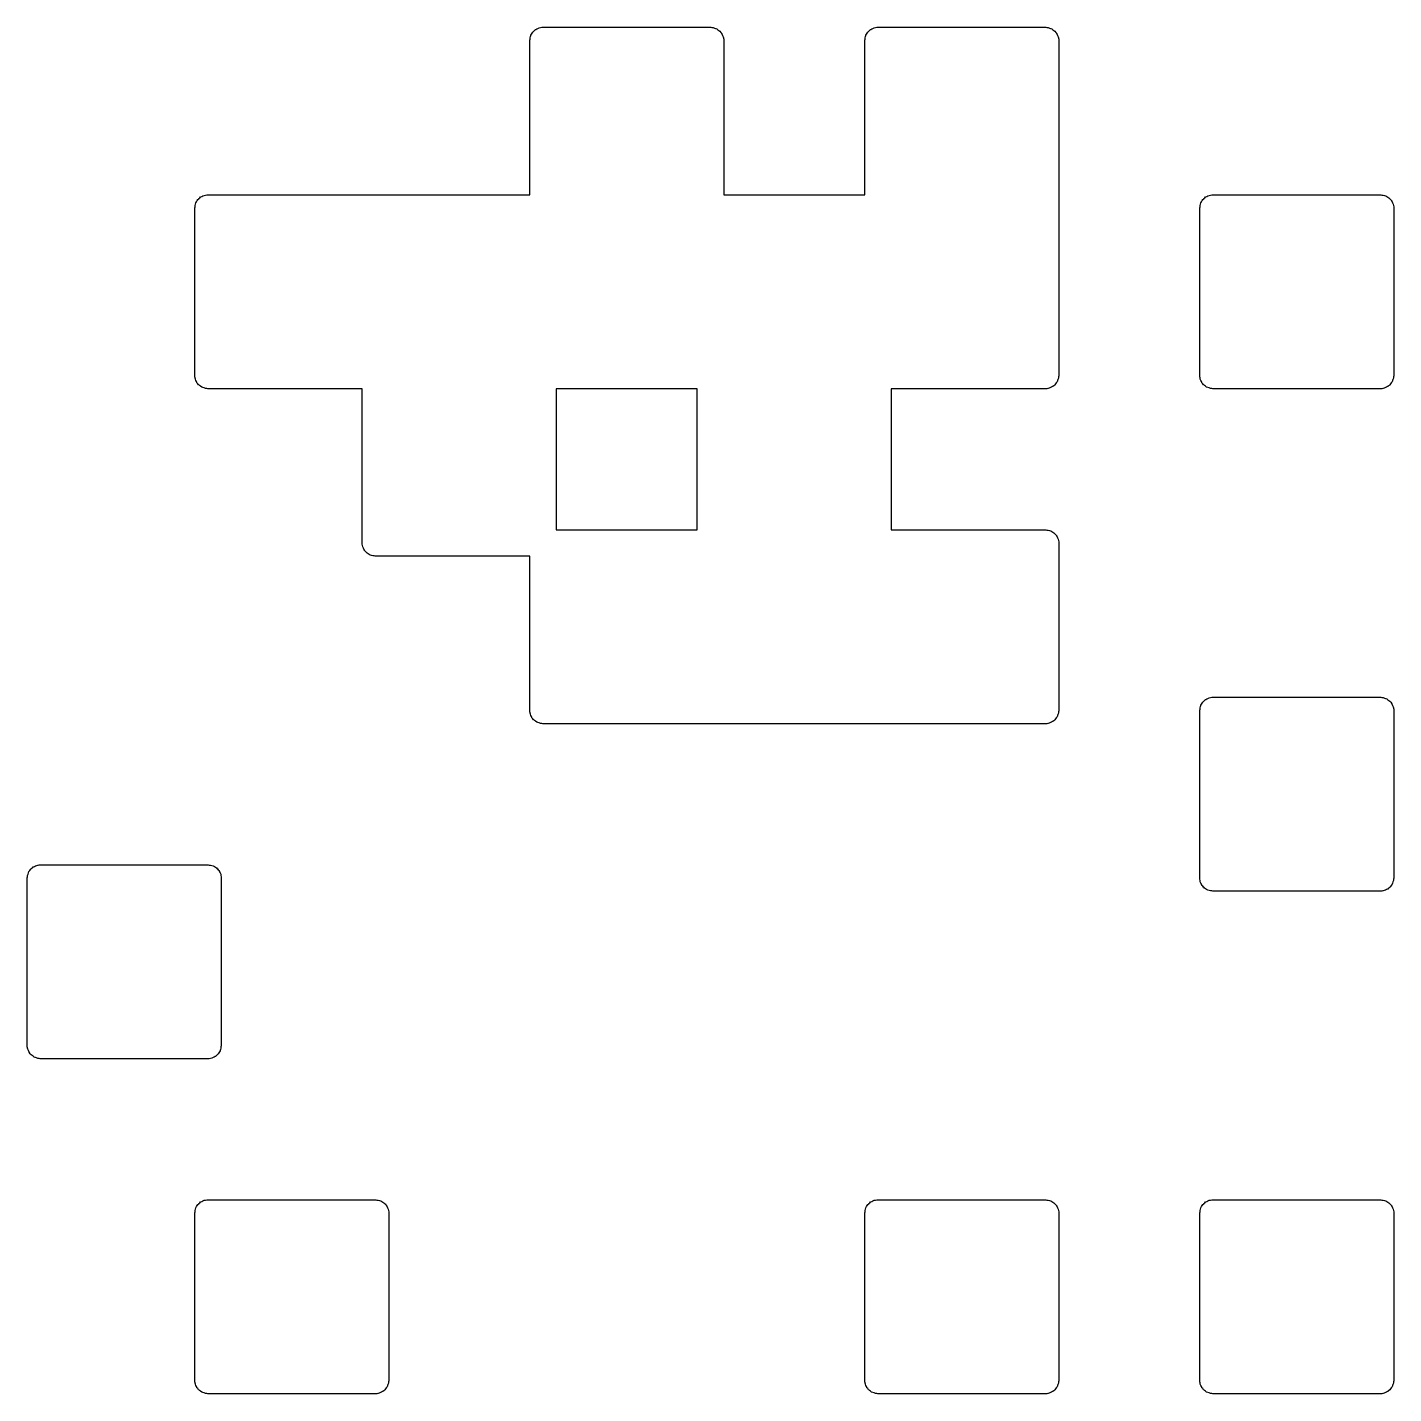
# Model space of a CAD drawing. Extents: x 94.9 to 145.1, y -143.2 to -115.2.
# Drawn here: x 100.03 to 105.21, y -134.54 to -129.36 of the extents above; entities that cross this region are included whole.
import ezdxf

# ---------------------------------------------------------------- set-up
doc = ezdxf.new("R2010")
doc.units = 0
doc.layers.add('BLACK', color=7, linetype='CONTINUOUS')

msp = doc.modelspace()

# ---------------------------------------------------------------- linework, layer by layer
at = {"layer": 'BLACK', "linetype": 'CONTINUOUS'}
for p, q in [((101.934, -129.398), (101.935, -129.394)), ((101.935, -129.393), (101.937, -129.389)), ((101.935, -129.394), (101.935, -129.393)), ((101.935, -129.393), (101.935, -129.393)), ((101.937, -129.389), (101.94, -129.385)), ((101.94, -129.385), (101.943, -129.381)), ((101.94, -129.385), (101.94, -129.385)), ((101.94, -129.385), (101.94, -129.385)), ((101.943, -129.381), (101.946, -129.378)), ((101.946, -129.377), (101.95, -129.374)), ((101.946, -129.378), (101.946, -129.377)), ((101.946, -129.377), (101.946, -129.377)), ((101.95, -129.374), (101.953, -129.371)), ((101.953, -129.371), (101.953, -129.371)), ((101.953, -129.371), (101.954, -129.371)), ((101.954, -129.371), (101.958, -129.369)), ((101.958, -129.369), (101.962, -129.367)), ((101.962, -129.367), (101.967, -129.365)), ((101.962, -129.367), (101.962, -129.367)), ((101.962, -129.367), (101.962, -129.367)), ((101.967, -129.365), (101.971, -129.364)), ((101.971, -129.364), (101.971, -129.364)), ((101.971, -129.364), (101.972, -129.364)), ((101.972, -129.364), (101.976, -129.363)), ((101.976, -129.363), (101.981, -129.363)), ((101.981, -129.363), (102.616, -129.363)), ((102.616, -129.363), (102.616, -129.363)), ((102.616, -129.363), (102.616, -129.363)), ((102.616, -129.363), (102.616, -129.363)), ((102.616, -129.363), (102.617, -129.363)), ((102.617, -129.363), (102.621, -129.364)), ((102.621, -129.364), (102.626, -129.364)), ((102.626, -129.364), (102.626, -129.364)), ((102.626, -129.364), (102.626, -129.364)), ((102.626, -129.364), (102.631, -129.366)), ((102.631, -129.366), (102.635, -129.367)), ((102.635, -129.367), (102.636, -129.367)), ((102.636, -129.367), (102.636, -129.367)), ((102.636, -129.367), (102.64, -129.369)), ((102.64, -129.369), (102.644, -129.372)), ((102.644, -129.372), (102.644, -129.372)), ((102.644, -129.372), (102.644, -129.372)), ((102.644, -129.372), (102.648, -129.375)), ((102.648, -129.375), (102.651, -129.378)), ((102.651, -129.378), (102.652, -129.378)), ((102.652, -129.378), (102.652, -129.378)), ((102.652, -129.378), (102.655, -129.382)), ((102.655, -129.382), (102.658, -129.385)), ((102.658, -129.385), (102.658, -129.385)), ((102.658, -129.385), (102.658, -129.386)), ((102.658, -129.386), (102.66, -129.39)), ((102.66, -129.39), (102.662, -129.394)), ((102.662, -129.394), (102.662, -129.394)), ((102.662, -129.394), (102.662, -129.394)), ((102.662, -129.394), (102.664, -129.399)), ((103.204, -129.398), (103.205, -129.394)), ((103.205, -129.393), (103.207, -129.389)), ((103.205, -129.394), (103.205, -129.393)), ((103.205, -129.393), (103.205, -129.393)), ((103.207, -129.389), (103.21, -129.385)), ((103.21, -129.385), (103.213, -129.381)), ((103.21, -129.385), (103.21, -129.385)), ((103.21, -129.385), (103.21, -129.385)), ((103.213, -129.381), (103.216, -129.378)), ((103.216, -129.377), (103.22, -129.374)), ((103.216, -129.378), (103.216, -129.377)), ((103.216, -129.377), (103.216, -129.377)), ((103.22, -129.374), (103.223, -129.371)), ((103.223, -129.371), (103.223, -129.371)), ((103.223, -129.371), (103.224, -129.371)), ((103.224, -129.371), (103.228, -129.369)), ((103.228, -129.369), (103.232, -129.367)), ((103.232, -129.367), (103.237, -129.365)), ((103.232, -129.367), (103.232, -129.367)), ((103.232, -129.367), (103.232, -129.367)), ((103.237, -129.365), (103.241, -129.364)), ((103.241, -129.364), (103.241, -129.364)), ((103.241, -129.364), (103.242, -129.364)), ((103.242, -129.364), (103.246, -129.363)), ((103.246, -129.363), (103.251, -129.363)), ((103.251, -129.363), (103.886, -129.363)), ((103.886, -129.363), (103.886, -129.363)), ((103.886, -129.363), (103.886, -129.363)), ((103.886, -129.363), (103.886, -129.363)), ((103.886, -129.363), (103.887, -129.363)), ((103.887, -129.363), (103.891, -129.364)), ((103.891, -129.364), (103.896, -129.364)), ((103.896, -129.364), (103.896, -129.364)), ((103.896, -129.364), (103.896, -129.364)), ((103.896, -129.364), (103.901, -129.366)), ((103.901, -129.366), (103.905, -129.367)), ((103.905, -129.367), (103.906, -129.367)), ((103.906, -129.367), (103.906, -129.367)), ((103.906, -129.367), (103.91, -129.369)), ((103.91, -129.369), (103.914, -129.372)), ((103.914, -129.372), (103.914, -129.372)), ((103.914, -129.372), (103.914, -129.372)), ((103.914, -129.372), (103.918, -129.375)), ((103.918, -129.375), (103.921, -129.378)), ((103.921, -129.378), (103.922, -129.378)), ((103.922, -129.378), (103.922, -129.378)), ((103.922, -129.378), (103.925, -129.382)), ((103.925, -129.382), (103.928, -129.385)), ((103.928, -129.385), (103.928, -129.385)), ((103.928, -129.385), (103.928, -129.386)), ((103.928, -129.386), (103.93, -129.39)), ((103.93, -129.39), (103.932, -129.394)), ((103.932, -129.394), (103.932, -129.394)), ((103.932, -129.394), (103.932, -129.394)), ((103.932, -129.394), (103.934, -129.399)), ((101.931, -129.412), (101.932, -129.408)), ((101.931, -129.413), (101.931, -129.412)), ((101.931, -129.998), (101.931, -129.413)), ((101.931, -129.413), (101.931, -129.413)), ((101.931, -129.413), (101.931, -129.413)), ((101.931, -129.413), (101.931, -129.413)), ((101.932, -129.403), (101.934, -129.398)), ((101.932, -129.408), (101.932, -129.403)), ((101.932, -129.403), (101.932, -129.403)), ((101.932, -129.403), (101.932, -129.403)), ((102.664, -129.399), (102.665, -129.403)), ((102.665, -129.403), (102.665, -129.403)), ((102.665, -129.403), (102.665, -129.404)), ((102.665, -129.404), (102.666, -129.408)), ((102.666, -129.408), (102.666, -129.413)), ((102.666, -129.413), (102.666, -129.998)), ((103.201, -129.412), (103.202, -129.408)), ((103.201, -129.413), (103.201, -129.412)), ((103.201, -129.998), (103.201, -129.413)), ((103.201, -129.413), (103.201, -129.413)), ((103.201, -129.413), (103.201, -129.413)), ((103.201, -129.413), (103.201, -129.413)), ((103.202, -129.403), (103.204, -129.398)), ((103.202, -129.408), (103.202, -129.403)), ((103.202, -129.403), (103.202, -129.403)), ((103.202, -129.403), (103.202, -129.403)), ((103.934, -129.399), (103.935, -129.403)), ((103.935, -129.403), (103.935, -129.403)), ((103.935, -129.403), (103.935, -129.404)), ((103.935, -129.404), (103.936, -129.408)), ((103.936, -129.408), (103.936, -129.413)), ((103.936, -129.413), (103.936, -130.683)), ((100.67, -130.02), (100.673, -130.016)), ((100.673, -130.016), (100.676, -130.013)), ((100.676, -130.012), (100.68, -130.009)), ((100.676, -130.013), (100.676, -130.012)), ((100.676, -130.012), (100.676, -130.012)), ((100.68, -130.009), (100.683, -130.006)), ((100.683, -130.006), (100.683, -130.006)), ((100.683, -130.006), (100.684, -130.006)), ((100.684, -130.006), (100.688, -130.004)), ((100.688, -130.004), (100.692, -130.002)), ((100.692, -130.002), (100.697, -130)), ((100.692, -130.002), (100.692, -130.002)), ((100.692, -130.002), (100.692, -130.002)), ((100.697, -130), (100.701, -129.999)), ((100.701, -129.999), (100.701, -129.999)), ((100.701, -129.999), (100.702, -129.999)), ((100.702, -129.999), (100.706, -129.998)), ((100.706, -129.998), (100.711, -129.998)), ((100.711, -129.998), (101.931, -129.998)), ((102.666, -129.998), (103.201, -129.998)), ((104.48, -130.02), (104.483, -130.016)), ((104.483, -130.016), (104.486, -130.013)), ((104.486, -130.012), (104.49, -130.009)), ((104.486, -130.013), (104.486, -130.012)), ((104.486, -130.012), (104.486, -130.012)), ((104.49, -130.009), (104.493, -130.006)), ((104.493, -130.006), (104.493, -130.006)), ((104.493, -130.006), (104.494, -130.006)), ((104.494, -130.006), (104.498, -130.004)), ((104.498, -130.004), (104.502, -130.002)), ((104.502, -130.002), (104.507, -130)), ((104.502, -130.002), (104.502, -130.002)), ((104.502, -130.002), (104.502, -130.002)), ((104.507, -130), (104.511, -129.999)), ((104.511, -129.999), (104.511, -129.999)), ((104.511, -129.999), (104.512, -129.999)), ((104.512, -129.999), (104.516, -129.998)), ((104.516, -129.998), (104.521, -129.998)), ((104.521, -129.998), (105.156, -129.998)), ((105.156, -129.998), (105.156, -129.998)), ((105.156, -129.998), (105.156, -129.998)), ((105.156, -129.998), (105.157, -129.998)), ((105.156, -129.998), (105.156, -129.998)), ((105.157, -129.998), (105.161, -129.999)), ((105.161, -129.999), (105.166, -129.999)), ((105.166, -129.999), (105.166, -129.999)), ((105.166, -129.999), (105.166, -129.999)), ((105.166, -129.999), (105.171, -130.001)), ((105.171, -130.001), (105.175, -130.002)), ((105.175, -130.002), (105.176, -130.002)), ((105.176, -130.002), (105.176, -130.002)), ((105.176, -130.002), (105.18, -130.004)), ((105.18, -130.004), (105.184, -130.007)), ((105.184, -130.007), (105.184, -130.007)), ((105.184, -130.007), (105.184, -130.007)), ((105.184, -130.007), (105.188, -130.01)), ((105.188, -130.01), (105.191, -130.013)), ((105.191, -130.013), (105.192, -130.013)), ((105.192, -130.013), (105.192, -130.013)), ((105.192, -130.013), (105.195, -130.017)), ((105.195, -130.017), (105.198, -130.02)), ((100.661, -130.047), (100.662, -130.043)), ((100.661, -130.048), (100.661, -130.047)), ((100.661, -130.683), (100.661, -130.048)), ((100.661, -130.048), (100.661, -130.048)), ((100.661, -130.048), (100.661, -130.048)), ((100.661, -130.048), (100.661, -130.048)), ((100.662, -130.038), (100.664, -130.033)), ((100.662, -130.043), (100.662, -130.038)), ((100.662, -130.038), (100.662, -130.038)), ((100.662, -130.038), (100.662, -130.038)), ((100.664, -130.033), (100.665, -130.029)), ((100.665, -130.028), (100.667, -130.024)), ((100.665, -130.029), (100.665, -130.028)), ((100.665, -130.028), (100.665, -130.028)), ((100.667, -130.024), (100.67, -130.02)), ((100.67, -130.02), (100.67, -130.02)), ((100.67, -130.02), (100.67, -130.02)), ((104.471, -130.047), (104.472, -130.043)), ((104.471, -130.048), (104.471, -130.047)), ((104.471, -130.683), (104.471, -130.048)), ((104.471, -130.048), (104.471, -130.048)), ((104.471, -130.048), (104.471, -130.048)), ((104.471, -130.048), (104.471, -130.048)), ((104.472, -130.038), (104.474, -130.033)), ((104.472, -130.043), (104.472, -130.038)), ((104.472, -130.038), (104.472, -130.038)), ((104.472, -130.038), (104.472, -130.038)), ((104.474, -130.033), (104.475, -130.029)), ((104.475, -130.028), (104.477, -130.024)), ((104.475, -130.029), (104.475, -130.028)), ((104.475, -130.028), (104.475, -130.028)), ((104.477, -130.024), (104.48, -130.02)), ((104.48, -130.02), (104.48, -130.02)), ((104.48, -130.02), (104.48, -130.02)), ((105.198, -130.02), (105.198, -130.02)), ((105.198, -130.02), (105.198, -130.021)), ((105.198, -130.021), (105.2, -130.025)), ((105.2, -130.025), (105.202, -130.029)), ((105.202, -130.029), (105.202, -130.029)), ((105.202, -130.029), (105.202, -130.029)), ((105.202, -130.029), (105.204, -130.034)), ((105.204, -130.034), (105.205, -130.038)), ((105.205, -130.038), (105.205, -130.038)), ((105.205, -130.038), (105.205, -130.039)), ((105.205, -130.039), (105.206, -130.043)), ((105.206, -130.043), (105.206, -130.048)), ((105.206, -130.048), (105.206, -130.683)), ((100.661, -130.688), (100.661, -130.683)), ((100.662, -130.692), (100.661, -130.688)), ((103.936, -130.684), (103.935, -130.688)), ((103.935, -130.688), (103.935, -130.693)), ((103.936, -130.683), (103.936, -130.683)), ((103.936, -130.683), (103.936, -130.683)), ((103.936, -130.683), (103.936, -130.684)), ((103.936, -130.683), (103.936, -130.683)), ((104.471, -130.688), (104.471, -130.683)), ((104.472, -130.692), (104.471, -130.688)), ((105.206, -130.684), (105.205, -130.688)), ((105.205, -130.688), (105.205, -130.693)), ((105.206, -130.683), (105.206, -130.683)), ((105.206, -130.683), (105.206, -130.683)), ((105.206, -130.683), (105.206, -130.683)), ((105.206, -130.683), (105.206, -130.684)), ((100.662, -130.693), (100.662, -130.692)), ((100.663, -130.697), (100.662, -130.693)), ((100.662, -130.693), (100.662, -130.693)), ((100.665, -130.702), (100.663, -130.697)), ((100.667, -130.706), (100.665, -130.702)), ((100.665, -130.702), (100.665, -130.702)), ((100.665, -130.702), (100.665, -130.702)), ((100.669, -130.71), (100.667, -130.706)), ((100.669, -130.711), (100.669, -130.71)), ((100.672, -130.714), (100.669, -130.711)), ((100.669, -130.711), (100.669, -130.711)), ((100.675, -130.718), (100.672, -130.714)), ((100.676, -130.718), (100.675, -130.718)), ((100.675, -130.718), (100.675, -130.718)), ((100.679, -130.721), (100.676, -130.718)), ((100.683, -130.724), (100.679, -130.721)), ((100.687, -130.727), (100.683, -130.724)), ((100.683, -130.724), (100.683, -130.724)), ((100.683, -130.724), (100.683, -130.724)), ((100.691, -130.729), (100.687, -130.727)), ((100.692, -130.729), (100.691, -130.729)), ((100.691, -130.729), (100.691, -130.729)), ((100.696, -130.73), (100.692, -130.729)), ((100.701, -130.732), (100.696, -130.73)), ((100.706, -130.732), (100.701, -130.732)), ((100.701, -130.732), (100.701, -130.732)), ((100.701, -130.732), (100.701, -130.732)), ((100.71, -130.733), (100.706, -130.732)), ((100.711, -130.733), (100.71, -130.733)), ((101.296, -130.733), (100.711, -130.733)), ((100.711, -130.733), (100.711, -130.733)), ((100.711, -130.733), (100.711, -130.733)), ((100.711, -130.733), (100.711, -130.733)), ((101.296, -131.318), (101.296, -130.733)), ((102.031, -130.733), (102.031, -131.268)), ((102.566, -130.733), (102.031, -130.733)), ((102.566, -131.268), (102.566, -130.733)), ((103.886, -130.733), (103.301, -130.733)), ((103.301, -130.733), (103.301, -131.268)), ((103.891, -130.733), (103.886, -130.733)), ((103.895, -130.732), (103.891, -130.733)), ((103.896, -130.732), (103.895, -130.732)), ((103.9, -130.731), (103.896, -130.732)), ((103.896, -130.732), (103.896, -130.732)), ((103.905, -130.729), (103.9, -130.731)), ((103.909, -130.727), (103.905, -130.729)), ((103.905, -130.729), (103.905, -130.729)), ((103.905, -130.729), (103.905, -130.729)), ((103.913, -130.725), (103.909, -130.727)), ((103.914, -130.725), (103.913, -130.725)), ((103.917, -130.722), (103.914, -130.725)), ((103.914, -130.725), (103.914, -130.725)), ((103.921, -130.719), (103.917, -130.722)), ((103.924, -130.715), (103.921, -130.718)), ((103.921, -130.718), (103.921, -130.719)), ((103.921, -130.719), (103.921, -130.719)), ((103.927, -130.711), (103.924, -130.715)), ((103.93, -130.707), (103.927, -130.711)), ((103.927, -130.711), (103.927, -130.711)), ((103.927, -130.711), (103.927, -130.711)), ((103.932, -130.703), (103.93, -130.707)), ((103.933, -130.698), (103.932, -130.702)), ((103.932, -130.702), (103.932, -130.703)), ((103.932, -130.703), (103.932, -130.703)), ((103.935, -130.693), (103.933, -130.698)), ((103.935, -130.693), (103.935, -130.693)), ((103.935, -130.693), (103.935, -130.693)), ((104.472, -130.693), (104.472, -130.692)), ((104.473, -130.697), (104.472, -130.693)), ((104.472, -130.693), (104.472, -130.693)), ((104.475, -130.702), (104.473, -130.697)), ((104.477, -130.706), (104.475, -130.702)), ((104.475, -130.702), (104.475, -130.702)), ((104.475, -130.702), (104.475, -130.702)), ((104.479, -130.71), (104.477, -130.706)), ((104.479, -130.711), (104.479, -130.71)), ((104.482, -130.714), (104.479, -130.711)), ((104.479, -130.711), (104.479, -130.711)), ((104.485, -130.718), (104.482, -130.714)), ((104.486, -130.718), (104.485, -130.718)), ((104.485, -130.718), (104.485, -130.718)), ((104.489, -130.721), (104.486, -130.718)), ((104.493, -130.724), (104.489, -130.721)), ((104.497, -130.727), (104.493, -130.724)), ((104.493, -130.724), (104.493, -130.724)), ((104.493, -130.724), (104.493, -130.724)), ((104.501, -130.729), (104.497, -130.727)), ((104.502, -130.729), (104.501, -130.729)), ((104.501, -130.729), (104.501, -130.729)), ((104.506, -130.73), (104.502, -130.729)), ((104.511, -130.732), (104.506, -130.73)), ((104.516, -130.732), (104.511, -130.732)), ((104.511, -130.732), (104.511, -130.732)), ((104.511, -130.732), (104.511, -130.732)), ((104.52, -130.733), (104.516, -130.732)), ((104.521, -130.733), (104.52, -130.733)), ((105.156, -130.733), (104.521, -130.733)), ((104.521, -130.733), (104.521, -130.733)), ((104.521, -130.733), (104.521, -130.733)), ((104.521, -130.733), (104.521, -130.733)), ((105.161, -130.733), (105.156, -130.733)), ((105.165, -130.732), (105.161, -130.733)), ((105.166, -130.732), (105.165, -130.732)), ((105.17, -130.731), (105.166, -130.732)), ((105.166, -130.732), (105.166, -130.732)), ((105.175, -130.729), (105.17, -130.731)), ((105.179, -130.727), (105.175, -130.729)), ((105.175, -130.729), (105.175, -130.729)), ((105.175, -130.729), (105.175, -130.729)), ((105.183, -130.725), (105.179, -130.727)), ((105.184, -130.725), (105.183, -130.725)), ((105.187, -130.722), (105.184, -130.725)), ((105.184, -130.725), (105.184, -130.725)), ((105.191, -130.719), (105.187, -130.722)), ((105.194, -130.715), (105.191, -130.718)), ((105.191, -130.718), (105.191, -130.719)), ((105.191, -130.719), (105.191, -130.719)), ((105.197, -130.711), (105.194, -130.715)), ((105.2, -130.707), (105.197, -130.711)), ((105.197, -130.711), (105.197, -130.711)), ((105.197, -130.711), (105.197, -130.711)), ((105.202, -130.703), (105.2, -130.707)), ((105.203, -130.698), (105.202, -130.702)), ((105.202, -130.702), (105.202, -130.703)), ((105.202, -130.703), (105.202, -130.703)), ((105.205, -130.693), (105.203, -130.698)), ((105.205, -130.693), (105.205, -130.693)), ((105.205, -130.693), (105.205, -130.693)), ((102.031, -131.268), (102.566, -131.268)), ((103.301, -131.268), (103.886, -131.268)), ((103.886, -131.268), (103.886, -131.268)), ((103.886, -131.268), (103.886, -131.268)), ((103.886, -131.268), (103.886, -131.268)), ((103.886, -131.268), (103.887, -131.268)), ((103.887, -131.268), (103.891, -131.269)), ((103.891, -131.269), (103.896, -131.269)), ((103.896, -131.269), (103.896, -131.269)), ((103.896, -131.269), (103.896, -131.269)), ((103.896, -131.269), (103.901, -131.271)), ((103.901, -131.271), (103.905, -131.272)), ((103.905, -131.272), (103.906, -131.272)), ((103.906, -131.272), (103.906, -131.272)), ((103.906, -131.272), (103.91, -131.274)), ((103.91, -131.274), (103.914, -131.277)), ((103.914, -131.277), (103.914, -131.277)), ((103.914, -131.277), (103.914, -131.277)), ((103.914, -131.277), (103.918, -131.28)), ((103.918, -131.28), (103.921, -131.283)), ((103.921, -131.283), (103.922, -131.283)), ((103.922, -131.283), (103.922, -131.283)), ((103.922, -131.283), (103.925, -131.287)), ((103.925, -131.287), (103.928, -131.29)), ((103.928, -131.29), (103.928, -131.29)), ((103.928, -131.29), (103.928, -131.291)), ((103.928, -131.291), (103.93, -131.295)), ((103.93, -131.295), (103.932, -131.299)), ((103.932, -131.299), (103.932, -131.299)), ((103.932, -131.299), (103.932, -131.299)), ((103.932, -131.299), (103.934, -131.304)), ((103.934, -131.304), (103.935, -131.308)), ((103.935, -131.308), (103.935, -131.308)), ((103.935, -131.308), (103.935, -131.309)), ((103.935, -131.309), (103.936, -131.313)), ((103.936, -131.313), (103.936, -131.318)), ((101.296, -131.323), (101.296, -131.318)), ((101.297, -131.327), (101.296, -131.323)), ((101.297, -131.328), (101.297, -131.327)), ((101.298, -131.332), (101.297, -131.328)), ((101.297, -131.328), (101.297, -131.328)), ((101.3, -131.337), (101.298, -131.332)), ((101.302, -131.341), (101.3, -131.337)), ((101.3, -131.337), (101.3, -131.337)), ((101.3, -131.337), (101.3, -131.337)), ((101.304, -131.345), (101.302, -131.341)), ((101.304, -131.346), (101.304, -131.345)), ((101.307, -131.349), (101.304, -131.346)), ((101.304, -131.346), (101.304, -131.346)), ((101.31, -131.353), (101.307, -131.349)), ((101.311, -131.353), (101.31, -131.353)), ((101.31, -131.353), (101.31, -131.353)), ((101.314, -131.356), (101.311, -131.353)), ((101.318, -131.359), (101.314, -131.356)), ((101.322, -131.362), (101.318, -131.359)), ((101.318, -131.359), (101.318, -131.359)), ((101.318, -131.359), (101.318, -131.359)), ((101.326, -131.364), (101.322, -131.362)), ((101.327, -131.364), (101.326, -131.364)), ((101.326, -131.364), (101.326, -131.364)), ((101.331, -131.365), (101.327, -131.364)), ((103.936, -131.318), (103.936, -131.953)), ((101.336, -131.367), (101.331, -131.365)), ((101.341, -131.367), (101.336, -131.367)), ((101.336, -131.367), (101.336, -131.367)), ((101.336, -131.367), (101.336, -131.367)), ((101.345, -131.368), (101.341, -131.367)), ((101.346, -131.368), (101.345, -131.368)), ((101.931, -131.368), (101.346, -131.368)), ((101.346, -131.368), (101.346, -131.368)), ((101.346, -131.368), (101.346, -131.368)), ((101.346, -131.368), (101.346, -131.368)), ((101.931, -131.953), (101.931, -131.368)), ((104.474, -131.938), (104.475, -131.934)), ((104.475, -131.933), (104.477, -131.929)), ((104.475, -131.934), (104.475, -131.933)), ((104.475, -131.933), (104.475, -131.933)), ((104.477, -131.929), (104.48, -131.925)), ((104.48, -131.925), (104.483, -131.921)), ((104.48, -131.925), (104.48, -131.925)), ((104.48, -131.925), (104.48, -131.925)), ((104.483, -131.921), (104.486, -131.918)), ((104.486, -131.917), (104.49, -131.914)), ((104.486, -131.918), (104.486, -131.917)), ((104.486, -131.917), (104.486, -131.917)), ((104.49, -131.914), (104.493, -131.911)), ((104.493, -131.911), (104.493, -131.911)), ((104.493, -131.911), (104.494, -131.911)), ((104.494, -131.911), (104.498, -131.909)), ((104.498, -131.909), (104.502, -131.907)), ((104.502, -131.907), (104.507, -131.905)), ((104.502, -131.907), (104.502, -131.907)), ((104.502, -131.907), (104.502, -131.907)), ((104.507, -131.905), (104.511, -131.904)), ((104.511, -131.904), (104.511, -131.904)), ((104.511, -131.904), (104.512, -131.904)), ((104.512, -131.904), (104.516, -131.903)), ((104.516, -131.903), (104.521, -131.903)), ((104.521, -131.903), (105.156, -131.903)), ((105.156, -131.903), (105.156, -131.903)), ((105.156, -131.903), (105.156, -131.903)), ((105.156, -131.903), (105.157, -131.903)), ((105.156, -131.903), (105.156, -131.903)), ((105.157, -131.903), (105.161, -131.904)), ((105.161, -131.904), (105.166, -131.904)), ((105.166, -131.904), (105.166, -131.904)), ((105.166, -131.904), (105.166, -131.904)), ((105.166, -131.904), (105.171, -131.906)), ((105.171, -131.906), (105.175, -131.907)), ((105.175, -131.907), (105.176, -131.907)), ((105.176, -131.907), (105.176, -131.907)), ((105.176, -131.907), (105.18, -131.909)), ((105.18, -131.909), (105.184, -131.912)), ((105.184, -131.912), (105.184, -131.912)), ((105.184, -131.912), (105.184, -131.912)), ((105.184, -131.912), (105.188, -131.915)), ((105.188, -131.915), (105.191, -131.918)), ((105.191, -131.918), (105.192, -131.918)), ((105.192, -131.918), (105.192, -131.918)), ((105.192, -131.918), (105.195, -131.922)), ((105.195, -131.922), (105.198, -131.925)), ((105.198, -131.925), (105.198, -131.925)), ((105.198, -131.925), (105.198, -131.926)), ((105.198, -131.926), (105.2, -131.93)), ((105.2, -131.93), (105.202, -131.934)), ((105.202, -131.934), (105.202, -131.934)), ((105.202, -131.934), (105.202, -131.934)), ((105.202, -131.934), (105.204, -131.939)), ((101.931, -131.958), (101.931, -131.953)), ((101.932, -131.962), (101.931, -131.958)), ((101.932, -131.963), (101.932, -131.962)), ((101.933, -131.967), (101.932, -131.963)), ((101.932, -131.963), (101.932, -131.963)), ((101.935, -131.972), (101.933, -131.967)), ((101.937, -131.976), (101.935, -131.972)), ((101.935, -131.972), (101.935, -131.972)), ((101.935, -131.972), (101.935, -131.972)), ((101.939, -131.98), (101.937, -131.976)), ((101.939, -131.981), (101.939, -131.98)), ((101.942, -131.984), (101.939, -131.981)), ((101.939, -131.981), (101.939, -131.981)), ((101.945, -131.988), (101.942, -131.984)), ((103.924, -131.985), (103.921, -131.988)), ((103.927, -131.981), (103.924, -131.985)), ((103.93, -131.977), (103.927, -131.981)), ((103.927, -131.981), (103.927, -131.981)), ((103.927, -131.981), (103.927, -131.981)), ((103.932, -131.973), (103.93, -131.977)), ((103.933, -131.968), (103.932, -131.972)), ((103.932, -131.972), (103.932, -131.973)), ((103.932, -131.973), (103.932, -131.973)), ((103.935, -131.963), (103.933, -131.968)), ((103.936, -131.954), (103.935, -131.958)), ((103.935, -131.958), (103.935, -131.963)), ((103.935, -131.963), (103.935, -131.963)), ((103.935, -131.963), (103.935, -131.963)), ((103.936, -131.953), (103.936, -131.953)), ((103.936, -131.953), (103.936, -131.953)), ((103.936, -131.953), (103.936, -131.953)), ((103.936, -131.953), (103.936, -131.954)), ((104.471, -131.952), (104.472, -131.948)), ((104.471, -131.953), (104.471, -131.952)), ((104.471, -132.588), (104.471, -131.953)), ((104.471, -131.953), (104.471, -131.953)), ((104.471, -131.953), (104.471, -131.953)), ((104.471, -131.953), (104.471, -131.953)), ((104.472, -131.943), (104.474, -131.938)), ((104.472, -131.948), (104.472, -131.943)), ((104.472, -131.943), (104.472, -131.943)), ((104.472, -131.943), (104.472, -131.943)), ((105.204, -131.939), (105.205, -131.943)), ((105.205, -131.943), (105.205, -131.943)), ((105.205, -131.943), (105.205, -131.944)), ((105.205, -131.944), (105.206, -131.948)), ((105.206, -131.948), (105.206, -131.953)), ((105.206, -131.953), (105.206, -132.588)), ((101.946, -131.988), (101.945, -131.988)), ((101.945, -131.988), (101.945, -131.988)), ((101.949, -131.991), (101.946, -131.988)), ((101.953, -131.994), (101.949, -131.991)), ((101.957, -131.997), (101.953, -131.994)), ((101.953, -131.994), (101.953, -131.994)), ((101.953, -131.994), (101.953, -131.994)), ((101.961, -131.999), (101.957, -131.997)), ((101.962, -131.999), (101.961, -131.999)), ((101.961, -131.999), (101.961, -131.999)), ((101.966, -132), (101.962, -131.999)), ((101.971, -132.002), (101.966, -132)), ((101.976, -132.002), (101.971, -132.002)), ((101.971, -132.002), (101.971, -132.002)), ((101.971, -132.002), (101.971, -132.002)), ((101.98, -132.003), (101.976, -132.002)), ((101.981, -132.003), (101.98, -132.003)), ((103.886, -132.003), (101.981, -132.003)), ((101.981, -132.003), (101.981, -132.003)), ((101.981, -132.003), (101.981, -132.003)), ((101.981, -132.003), (101.981, -132.003)), ((103.891, -132.003), (103.886, -132.003)), ((103.895, -132.002), (103.891, -132.003)), ((103.896, -132.002), (103.895, -132.002)), ((103.9, -132.001), (103.896, -132.002)), ((103.896, -132.002), (103.896, -132.002)), ((103.905, -131.999), (103.9, -132.001)), ((103.909, -131.997), (103.905, -131.999)), ((103.905, -131.999), (103.905, -131.999)), ((103.905, -131.999), (103.905, -131.999)), ((103.913, -131.995), (103.909, -131.997)), ((103.914, -131.995), (103.913, -131.995)), ((103.917, -131.992), (103.914, -131.995)), ((103.914, -131.995), (103.914, -131.995)), ((103.921, -131.989), (103.917, -131.992)), ((103.921, -131.988), (103.921, -131.989)), ((103.921, -131.989), (103.921, -131.989)), ((100.035, -132.56), (100.038, -132.556)), ((100.038, -132.556), (100.041, -132.553)), ((100.041, -132.552), (100.045, -132.549)), ((100.041, -132.553), (100.041, -132.552)), ((100.041, -132.552), (100.041, -132.552)), ((100.045, -132.549), (100.048, -132.546)), ((100.048, -132.546), (100.048, -132.546)), ((100.048, -132.546), (100.049, -132.546)), ((100.049, -132.546), (100.053, -132.544)), ((100.053, -132.544), (100.057, -132.542)), ((100.057, -132.542), (100.062, -132.54)), ((100.057, -132.542), (100.057, -132.542)), ((100.057, -132.542), (100.057, -132.542)), ((100.062, -132.54), (100.066, -132.539)), ((100.066, -132.539), (100.066, -132.539)), ((100.066, -132.539), (100.067, -132.539)), ((100.067, -132.539), (100.071, -132.538)), ((100.071, -132.538), (100.076, -132.538)), ((100.076, -132.538), (100.711, -132.538)), ((100.711, -132.538), (100.711, -132.538)), ((100.711, -132.538), (100.711, -132.538)), ((100.711, -132.538), (100.712, -132.538)), ((100.711, -132.538), (100.711, -132.538)), ((100.712, -132.538), (100.716, -132.539)), ((100.716, -132.539), (100.721, -132.539)), ((100.721, -132.539), (100.721, -132.539)), ((100.721, -132.539), (100.721, -132.539)), ((100.721, -132.539), (100.726, -132.541)), ((100.726, -132.541), (100.73, -132.542)), ((100.73, -132.542), (100.731, -132.542)), ((100.731, -132.542), (100.731, -132.542)), ((100.731, -132.542), (100.735, -132.544)), ((100.735, -132.544), (100.739, -132.547)), ((100.739, -132.547), (100.739, -132.547)), ((100.739, -132.547), (100.739, -132.547)), ((100.739, -132.547), (100.743, -132.55)), ((100.743, -132.55), (100.746, -132.553)), ((100.746, -132.553), (100.747, -132.553)), ((100.747, -132.553), (100.747, -132.553)), ((100.747, -132.553), (100.75, -132.557)), ((100.026, -132.587), (100.027, -132.583)), ((100.026, -132.588), (100.026, -132.587)), ((100.026, -133.223), (100.026, -132.588)), ((100.026, -132.588), (100.026, -132.588)), ((100.026, -132.588), (100.026, -132.588)), ((100.026, -132.588), (100.026, -132.588)), ((100.027, -132.578), (100.029, -132.573)), ((100.027, -132.583), (100.027, -132.578)), ((100.027, -132.578), (100.027, -132.578)), ((100.027, -132.578), (100.027, -132.578)), ((100.029, -132.573), (100.03, -132.569)), ((100.03, -132.568), (100.032, -132.564)), ((100.03, -132.569), (100.03, -132.568)), ((100.03, -132.568), (100.03, -132.568)), ((100.032, -132.564), (100.035, -132.56)), ((100.035, -132.56), (100.035, -132.56)), ((100.035, -132.56), (100.035, -132.56)), ((100.75, -132.557), (100.753, -132.56)), ((100.753, -132.56), (100.753, -132.56)), ((100.753, -132.56), (100.753, -132.561)), ((100.753, -132.561), (100.755, -132.565)), ((100.755, -132.565), (100.757, -132.569)), ((100.757, -132.569), (100.757, -132.569)), ((100.757, -132.569), (100.757, -132.569)), ((100.757, -132.569), (100.759, -132.574)), ((100.759, -132.574), (100.76, -132.578)), ((100.76, -132.578), (100.76, -132.578)), ((100.76, -132.578), (100.76, -132.579)), ((100.76, -132.579), (100.761, -132.583)), ((100.761, -132.583), (100.761, -132.588)), ((100.761, -132.588), (100.761, -133.223)), ((104.471, -132.593), (104.471, -132.588)), ((104.472, -132.597), (104.471, -132.593)), ((104.472, -132.598), (104.472, -132.597)), ((104.473, -132.602), (104.472, -132.598)), ((104.472, -132.598), (104.472, -132.598)), ((104.475, -132.607), (104.473, -132.602)), ((104.477, -132.611), (104.475, -132.607)), ((104.475, -132.607), (104.475, -132.607)), ((104.475, -132.607), (104.475, -132.607)), ((105.202, -132.608), (105.2, -132.612)), ((105.203, -132.603), (105.202, -132.607)), ((105.202, -132.607), (105.202, -132.608)), ((105.202, -132.608), (105.202, -132.608)), ((105.205, -132.598), (105.203, -132.603)), ((105.206, -132.589), (105.205, -132.593)), ((105.205, -132.593), (105.205, -132.598)), ((105.205, -132.598), (105.205, -132.598)), ((105.205, -132.598), (105.205, -132.598)), ((105.206, -132.588), (105.206, -132.588)), ((105.206, -132.588), (105.206, -132.588)), ((105.206, -132.588), (105.206, -132.588)), ((105.206, -132.588), (105.206, -132.589)), ((104.479, -132.615), (104.477, -132.611)), ((104.479, -132.616), (104.479, -132.615)), ((104.482, -132.619), (104.479, -132.616)), ((104.479, -132.616), (104.479, -132.616)), ((104.485, -132.623), (104.482, -132.619)), ((104.486, -132.623), (104.485, -132.623)), ((104.485, -132.623), (104.485, -132.623)), ((104.489, -132.626), (104.486, -132.623)), ((104.493, -132.629), (104.489, -132.626)), ((104.497, -132.632), (104.493, -132.629)), ((104.493, -132.629), (104.493, -132.629)), ((104.493, -132.629), (104.493, -132.629)), ((104.501, -132.634), (104.497, -132.632)), ((104.502, -132.634), (104.501, -132.634)), ((104.501, -132.634), (104.501, -132.634)), ((104.506, -132.635), (104.502, -132.634)), ((104.511, -132.637), (104.506, -132.635)), ((104.516, -132.637), (104.511, -132.637)), ((104.511, -132.637), (104.511, -132.637)), ((104.511, -132.637), (104.511, -132.637)), ((104.52, -132.638), (104.516, -132.637)), ((104.521, -132.638), (104.52, -132.638)), ((105.156, -132.638), (104.521, -132.638)), ((104.521, -132.638), (104.521, -132.638)), ((104.521, -132.638), (104.521, -132.638)), ((104.521, -132.638), (104.521, -132.638)), ((105.161, -132.638), (105.156, -132.638)), ((105.165, -132.637), (105.161, -132.638)), ((105.166, -132.637), (105.165, -132.637)), ((105.17, -132.636), (105.166, -132.637)), ((105.166, -132.637), (105.166, -132.637)), ((105.175, -132.634), (105.17, -132.636)), ((105.179, -132.632), (105.175, -132.634)), ((105.175, -132.634), (105.175, -132.634)), ((105.175, -132.634), (105.175, -132.634)), ((105.183, -132.63), (105.179, -132.632)), ((105.184, -132.63), (105.183, -132.63)), ((105.187, -132.627), (105.184, -132.63)), ((105.184, -132.63), (105.184, -132.63)), ((105.191, -132.624), (105.187, -132.627)), ((105.194, -132.62), (105.191, -132.623)), ((105.191, -132.623), (105.191, -132.624)), ((105.191, -132.624), (105.191, -132.624)), ((105.197, -132.616), (105.194, -132.62)), ((105.2, -132.612), (105.197, -132.616)), ((105.197, -132.616), (105.197, -132.616)), ((105.197, -132.616), (105.197, -132.616)), ((100.026, -133.228), (100.026, -133.223)), ((100.027, -133.232), (100.026, -133.228)), ((100.761, -133.224), (100.76, -133.228)), ((100.76, -133.228), (100.76, -133.233)), ((100.761, -133.223), (100.761, -133.223)), ((100.761, -133.223), (100.761, -133.223)), ((100.761, -133.223), (100.761, -133.223)), ((100.761, -133.223), (100.761, -133.224)), ((100.027, -133.233), (100.027, -133.232)), ((100.028, -133.237), (100.027, -133.233)), ((100.027, -133.233), (100.027, -133.233)), ((100.03, -133.242), (100.028, -133.237)), ((100.032, -133.246), (100.03, -133.242)), ((100.03, -133.242), (100.03, -133.242)), ((100.03, -133.242), (100.03, -133.242)), ((100.034, -133.25), (100.032, -133.246)), ((100.034, -133.251), (100.034, -133.25)), ((100.037, -133.254), (100.034, -133.251)), ((100.034, -133.251), (100.034, -133.251)), ((100.04, -133.258), (100.037, -133.254)), ((100.041, -133.258), (100.04, -133.258)), ((100.04, -133.258), (100.04, -133.258)), ((100.044, -133.261), (100.041, -133.258)), ((100.048, -133.264), (100.044, -133.261)), ((100.052, -133.267), (100.048, -133.264)), ((100.048, -133.264), (100.048, -133.264)), ((100.048, -133.264), (100.048, -133.264)), ((100.056, -133.269), (100.052, -133.267)), ((100.057, -133.269), (100.056, -133.269)), ((100.056, -133.269), (100.056, -133.269)), ((100.061, -133.27), (100.057, -133.269)), ((100.066, -133.272), (100.061, -133.27)), ((100.071, -133.272), (100.066, -133.272)), ((100.066, -133.272), (100.066, -133.272)), ((100.066, -133.272), (100.066, -133.272)), ((100.075, -133.273), (100.071, -133.272)), ((100.076, -133.273), (100.075, -133.273)), ((100.711, -133.273), (100.076, -133.273)), ((100.076, -133.273), (100.076, -133.273)), ((100.076, -133.273), (100.076, -133.273)), ((100.076, -133.273), (100.076, -133.273)), ((100.716, -133.273), (100.711, -133.273)), ((100.72, -133.272), (100.716, -133.273)), ((100.721, -133.272), (100.72, -133.272)), ((100.725, -133.271), (100.721, -133.272)), ((100.721, -133.272), (100.721, -133.272)), ((100.73, -133.269), (100.725, -133.271)), ((100.734, -133.267), (100.73, -133.269)), ((100.73, -133.269), (100.73, -133.269)), ((100.73, -133.269), (100.73, -133.269)), ((100.738, -133.265), (100.734, -133.267)), ((100.739, -133.265), (100.738, -133.265)), ((100.742, -133.262), (100.739, -133.265)), ((100.739, -133.265), (100.739, -133.265)), ((100.746, -133.259), (100.742, -133.262)), ((100.749, -133.255), (100.746, -133.258)), ((100.746, -133.258), (100.746, -133.259)), ((100.746, -133.259), (100.746, -133.259)), ((100.752, -133.251), (100.749, -133.255)), ((100.755, -133.247), (100.752, -133.251)), ((100.752, -133.251), (100.752, -133.251)), ((100.752, -133.251), (100.752, -133.251)), ((100.757, -133.243), (100.755, -133.247)), ((100.758, -133.238), (100.757, -133.242)), ((100.757, -133.242), (100.757, -133.243)), ((100.757, -133.243), (100.757, -133.243)), ((100.76, -133.233), (100.758, -133.238)), ((100.76, -133.233), (100.76, -133.233)), ((100.76, -133.233), (100.76, -133.233)), ((100.662, -133.848), (100.664, -133.843)), ((100.662, -133.853), (100.662, -133.848)), ((100.662, -133.848), (100.662, -133.848)), ((100.662, -133.848), (100.662, -133.848)), ((100.664, -133.843), (100.665, -133.839)), ((100.665, -133.838), (100.667, -133.834)), ((100.665, -133.839), (100.665, -133.838)), ((100.665, -133.838), (100.665, -133.838)), ((100.667, -133.834), (100.67, -133.83)), ((100.67, -133.83), (100.673, -133.826)), ((100.67, -133.83), (100.67, -133.83)), ((100.67, -133.83), (100.67, -133.83)), ((100.673, -133.826), (100.676, -133.823)), ((100.676, -133.822), (100.68, -133.819)), ((100.676, -133.823), (100.676, -133.822)), ((100.676, -133.822), (100.676, -133.822)), ((100.68, -133.819), (100.683, -133.816)), ((100.683, -133.816), (100.683, -133.816)), ((100.683, -133.816), (100.684, -133.816)), ((100.684, -133.816), (100.688, -133.814)), ((100.688, -133.814), (100.692, -133.812)), ((100.692, -133.812), (100.697, -133.81)), ((100.692, -133.812), (100.692, -133.812)), ((100.692, -133.812), (100.692, -133.812)), ((100.697, -133.81), (100.701, -133.809)), ((100.701, -133.809), (100.701, -133.809)), ((100.701, -133.809), (100.702, -133.809)), ((100.702, -133.809), (100.706, -133.808)), ((100.706, -133.808), (100.711, -133.808)), ((100.711, -133.808), (101.346, -133.808)), ((101.346, -133.808), (101.346, -133.808)), ((101.346, -133.808), (101.346, -133.808)), ((101.346, -133.808), (101.347, -133.808)), ((101.346, -133.808), (101.346, -133.808)), ((101.347, -133.808), (101.351, -133.809)), ((101.351, -133.809), (101.356, -133.809)), ((101.356, -133.809), (101.356, -133.809)), ((101.356, -133.809), (101.356, -133.809)), ((101.356, -133.809), (101.361, -133.811)), ((101.361, -133.811), (101.365, -133.812)), ((101.365, -133.812), (101.366, -133.812)), ((101.366, -133.812), (101.366, -133.812)), ((101.366, -133.812), (101.37, -133.814)), ((101.37, -133.814), (101.374, -133.817)), ((101.374, -133.817), (101.374, -133.817)), ((101.374, -133.817), (101.374, -133.817)), ((101.374, -133.817), (101.378, -133.82)), ((101.378, -133.82), (101.381, -133.823)), ((101.381, -133.823), (101.382, -133.823)), ((101.382, -133.823), (101.382, -133.823)), ((101.382, -133.823), (101.385, -133.827)), ((101.385, -133.827), (101.388, -133.83)), ((101.388, -133.83), (101.388, -133.83)), ((101.388, -133.83), (101.388, -133.831)), ((101.388, -133.831), (101.39, -133.835)), ((101.39, -133.835), (101.392, -133.839)), ((101.392, -133.839), (101.392, -133.839)), ((101.392, -133.839), (101.392, -133.839)), ((101.392, -133.839), (101.394, -133.844)), ((101.394, -133.844), (101.395, -133.848)), ((101.395, -133.848), (101.395, -133.848)), ((101.395, -133.848), (101.395, -133.849)), ((101.395, -133.849), (101.396, -133.853)), ((103.202, -133.848), (103.204, -133.843)), ((103.202, -133.853), (103.202, -133.848)), ((103.202, -133.848), (103.202, -133.848)), ((103.202, -133.848), (103.202, -133.848)), ((103.204, -133.843), (103.205, -133.839)), ((103.205, -133.838), (103.207, -133.834)), ((103.205, -133.839), (103.205, -133.838)), ((103.205, -133.838), (103.205, -133.838)), ((103.207, -133.834), (103.21, -133.83)), ((103.21, -133.83), (103.213, -133.826)), ((103.21, -133.83), (103.21, -133.83)), ((103.21, -133.83), (103.21, -133.83)), ((103.213, -133.826), (103.216, -133.823)), ((103.216, -133.822), (103.22, -133.819)), ((103.216, -133.823), (103.216, -133.822)), ((103.216, -133.822), (103.216, -133.822)), ((103.22, -133.819), (103.223, -133.816)), ((103.223, -133.816), (103.223, -133.816)), ((103.223, -133.816), (103.224, -133.816)), ((103.224, -133.816), (103.228, -133.814)), ((103.228, -133.814), (103.232, -133.812)), ((103.232, -133.812), (103.237, -133.81)), ((103.232, -133.812), (103.232, -133.812)), ((103.232, -133.812), (103.232, -133.812)), ((103.237, -133.81), (103.241, -133.809)), ((103.241, -133.809), (103.241, -133.809)), ((103.241, -133.809), (103.242, -133.809)), ((103.242, -133.809), (103.246, -133.808)), ((103.246, -133.808), (103.251, -133.808)), ((103.251, -133.808), (103.886, -133.808)), ((103.886, -133.808), (103.886, -133.808)), ((103.886, -133.808), (103.886, -133.808)), ((103.886, -133.808), (103.887, -133.808)), ((103.886, -133.808), (103.886, -133.808)), ((103.887, -133.808), (103.891, -133.809)), ((103.891, -133.809), (103.896, -133.809)), ((103.896, -133.809), (103.896, -133.809)), ((103.896, -133.809), (103.896, -133.809)), ((103.896, -133.809), (103.901, -133.811)), ((103.901, -133.811), (103.905, -133.812)), ((103.905, -133.812), (103.906, -133.812)), ((103.906, -133.812), (103.906, -133.812)), ((103.906, -133.812), (103.91, -133.814)), ((103.91, -133.814), (103.914, -133.817)), ((103.914, -133.817), (103.914, -133.817)), ((103.914, -133.817), (103.914, -133.817)), ((103.914, -133.817), (103.918, -133.82)), ((103.918, -133.82), (103.921, -133.823)), ((103.921, -133.823), (103.922, -133.823)), ((103.922, -133.823), (103.922, -133.823)), ((103.922, -133.823), (103.925, -133.827)), ((103.925, -133.827), (103.928, -133.83)), ((103.928, -133.83), (103.928, -133.83)), ((103.928, -133.83), (103.928, -133.831)), ((103.928, -133.831), (103.93, -133.835)), ((103.93, -133.835), (103.932, -133.839)), ((103.932, -133.839), (103.932, -133.839)), ((103.932, -133.839), (103.932, -133.839)), ((103.932, -133.839), (103.934, -133.844)), ((103.934, -133.844), (103.935, -133.848)), ((103.935, -133.848), (103.935, -133.848)), ((103.935, -133.848), (103.935, -133.849)), ((103.935, -133.849), (103.936, -133.853)), ((104.472, -133.848), (104.474, -133.843)), ((104.472, -133.853), (104.472, -133.848)), ((104.472, -133.848), (104.472, -133.848)), ((104.472, -133.848), (104.472, -133.848)), ((104.474, -133.843), (104.475, -133.839)), ((104.475, -133.838), (104.477, -133.834)), ((104.475, -133.839), (104.475, -133.838)), ((104.475, -133.838), (104.475, -133.838)), ((104.477, -133.834), (104.48, -133.83)), ((104.48, -133.83), (104.483, -133.826)), ((104.48, -133.83), (104.48, -133.83)), ((104.48, -133.83), (104.48, -133.83)), ((104.483, -133.826), (104.486, -133.823)), ((104.486, -133.822), (104.49, -133.819)), ((104.486, -133.823), (104.486, -133.822)), ((104.486, -133.822), (104.486, -133.822)), ((104.49, -133.819), (104.493, -133.816)), ((104.493, -133.816), (104.493, -133.816)), ((104.493, -133.816), (104.494, -133.816)), ((104.494, -133.816), (104.498, -133.814)), ((104.498, -133.814), (104.502, -133.812)), ((104.502, -133.812), (104.507, -133.81)), ((104.502, -133.812), (104.502, -133.812)), ((104.502, -133.812), (104.502, -133.812)), ((104.507, -133.81), (104.511, -133.809)), ((104.511, -133.809), (104.511, -133.809)), ((104.511, -133.809), (104.512, -133.809)), ((104.512, -133.809), (104.516, -133.808)), ((104.516, -133.808), (104.521, -133.808)), ((104.521, -133.808), (105.156, -133.808)), ((105.156, -133.808), (105.156, -133.808)), ((105.156, -133.808), (105.156, -133.808)), ((105.156, -133.808), (105.157, -133.808)), ((105.156, -133.808), (105.156, -133.808)), ((105.157, -133.808), (105.161, -133.809)), ((105.161, -133.809), (105.166, -133.809)), ((105.166, -133.809), (105.166, -133.809)), ((105.166, -133.809), (105.166, -133.809)), ((105.166, -133.809), (105.171, -133.811)), ((105.171, -133.811), (105.175, -133.812)), ((105.175, -133.812), (105.176, -133.812)), ((105.176, -133.812), (105.176, -133.812)), ((105.176, -133.812), (105.18, -133.814)), ((105.18, -133.814), (105.184, -133.817)), ((105.184, -133.817), (105.184, -133.817)), ((105.184, -133.817), (105.184, -133.817)), ((105.184, -133.817), (105.188, -133.82)), ((105.188, -133.82), (105.191, -133.823)), ((105.191, -133.823), (105.192, -133.823)), ((105.192, -133.823), (105.192, -133.823)), ((105.192, -133.823), (105.195, -133.827)), ((105.195, -133.827), (105.198, -133.83)), ((105.198, -133.83), (105.198, -133.83)), ((105.198, -133.83), (105.198, -133.831)), ((105.198, -133.831), (105.2, -133.835)), ((105.2, -133.835), (105.202, -133.839)), ((105.202, -133.839), (105.202, -133.839)), ((105.202, -133.839), (105.202, -133.839)), ((105.202, -133.839), (105.204, -133.844)), ((105.204, -133.844), (105.205, -133.848)), ((105.205, -133.848), (105.205, -133.848)), ((105.205, -133.848), (105.205, -133.849)), ((105.205, -133.849), (105.206, -133.853)), ((100.661, -133.857), (100.662, -133.853)), ((100.661, -133.858), (100.661, -133.857)), ((100.661, -134.493), (100.661, -133.858)), ((100.661, -133.858), (100.661, -133.858)), ((100.661, -133.858), (100.661, -133.858)), ((100.661, -133.858), (100.661, -133.858)), ((101.396, -133.853), (101.396, -133.858)), ((101.396, -133.858), (101.396, -134.493)), ((103.201, -133.857), (103.202, -133.853)), ((103.201, -133.858), (103.201, -133.857)), ((103.201, -134.493), (103.201, -133.858)), ((103.201, -133.858), (103.201, -133.858)), ((103.201, -133.858), (103.201, -133.858)), ((103.201, -133.858), (103.201, -133.858)), ((103.936, -133.853), (103.936, -133.858)), ((103.936, -133.858), (103.936, -134.493)), ((104.471, -133.857), (104.472, -133.853)), ((104.471, -133.858), (104.471, -133.857)), ((104.471, -134.493), (104.471, -133.858)), ((104.471, -133.858), (104.471, -133.858)), ((104.471, -133.858), (104.471, -133.858)), ((104.471, -133.858), (104.471, -133.858)), ((105.206, -133.853), (105.206, -133.858)), ((105.206, -133.858), (105.206, -134.493)), ((100.661, -134.498), (100.661, -134.493)), ((100.662, -134.502), (100.661, -134.498)), ((100.662, -134.503), (100.662, -134.502)), ((100.663, -134.507), (100.662, -134.503)), ((100.662, -134.503), (100.662, -134.503)), ((100.665, -134.512), (100.663, -134.507)), ((100.667, -134.516), (100.665, -134.512)), ((100.665, -134.512), (100.665, -134.512)), ((100.665, -134.512), (100.665, -134.512)), ((100.669, -134.52), (100.667, -134.516)), ((100.669, -134.521), (100.669, -134.52)), ((100.672, -134.524), (100.669, -134.521)), ((100.669, -134.521), (100.669, -134.521)), ((100.675, -134.528), (100.672, -134.524)), ((101.387, -134.521), (101.384, -134.525)), ((101.39, -134.517), (101.387, -134.521)), ((101.387, -134.521), (101.387, -134.521)), ((101.387, -134.521), (101.387, -134.521)), ((101.392, -134.513), (101.39, -134.517)), ((101.393, -134.508), (101.392, -134.512)), ((101.392, -134.512), (101.392, -134.513)), ((101.392, -134.513), (101.392, -134.513)), ((101.395, -134.503), (101.393, -134.508)), ((101.396, -134.494), (101.395, -134.498)), ((101.395, -134.498), (101.395, -134.503)), ((101.395, -134.503), (101.395, -134.503)), ((101.395, -134.503), (101.395, -134.503)), ((101.396, -134.493), (101.396, -134.493)), ((101.396, -134.493), (101.396, -134.493)), ((101.396, -134.493), (101.396, -134.493)), ((101.396, -134.493), (101.396, -134.494)), ((103.201, -134.498), (103.201, -134.493)), ((103.202, -134.502), (103.201, -134.498)), ((103.202, -134.503), (103.202, -134.502)), ((103.203, -134.507), (103.202, -134.503)), ((103.202, -134.503), (103.202, -134.503)), ((103.205, -134.512), (103.203, -134.507)), ((103.207, -134.516), (103.205, -134.512)), ((103.205, -134.512), (103.205, -134.512)), ((103.205, -134.512), (103.205, -134.512)), ((103.209, -134.52), (103.207, -134.516)), ((103.209, -134.521), (103.209, -134.52)), ((103.212, -134.524), (103.209, -134.521)), ((103.209, -134.521), (103.209, -134.521)), ((103.215, -134.528), (103.212, -134.524)), ((103.927, -134.521), (103.924, -134.525)), ((103.93, -134.517), (103.927, -134.521)), ((103.927, -134.521), (103.927, -134.521)), ((103.927, -134.521), (103.927, -134.521)), ((103.932, -134.513), (103.93, -134.517)), ((103.933, -134.508), (103.932, -134.512)), ((103.932, -134.512), (103.932, -134.513)), ((103.932, -134.513), (103.932, -134.513)), ((103.935, -134.503), (103.933, -134.508)), ((103.936, -134.494), (103.935, -134.498)), ((103.935, -134.498), (103.935, -134.503)), ((103.935, -134.503), (103.935, -134.503)), ((103.935, -134.503), (103.935, -134.503)), ((103.936, -134.493), (103.936, -134.493)), ((103.936, -134.493), (103.936, -134.493)), ((103.936, -134.493), (103.936, -134.493)), ((103.936, -134.493), (103.936, -134.494)), ((104.471, -134.498), (104.471, -134.493)), ((104.472, -134.502), (104.471, -134.498)), ((104.472, -134.503), (104.472, -134.502)), ((104.473, -134.507), (104.472, -134.503)), ((104.472, -134.503), (104.472, -134.503)), ((104.475, -134.512), (104.473, -134.507)), ((104.477, -134.516), (104.475, -134.512)), ((104.475, -134.512), (104.475, -134.512)), ((104.475, -134.512), (104.475, -134.512)), ((104.479, -134.52), (104.477, -134.516)), ((104.479, -134.521), (104.479, -134.52)), ((104.482, -134.524), (104.479, -134.521)), ((104.479, -134.521), (104.479, -134.521)), ((104.485, -134.528), (104.482, -134.524)), ((105.197, -134.521), (105.194, -134.525)), ((105.2, -134.517), (105.197, -134.521)), ((105.197, -134.521), (105.197, -134.521)), ((105.197, -134.521), (105.197, -134.521)), ((105.202, -134.513), (105.2, -134.517)), ((105.203, -134.508), (105.202, -134.512)), ((105.202, -134.512), (105.202, -134.513)), ((105.202, -134.513), (105.202, -134.513)), ((105.205, -134.503), (105.203, -134.508)), ((105.206, -134.494), (105.205, -134.498)), ((105.205, -134.498), (105.205, -134.503)), ((105.205, -134.503), (105.205, -134.503)), ((105.205, -134.503), (105.205, -134.503)), ((105.206, -134.493), (105.206, -134.493)), ((105.206, -134.493), (105.206, -134.493)), ((105.206, -134.493), (105.206, -134.493)), ((105.206, -134.493), (105.206, -134.494)), ((100.676, -134.528), (100.675, -134.528)), ((100.675, -134.528), (100.675, -134.528)), ((100.679, -134.531), (100.676, -134.528)), ((100.683, -134.534), (100.679, -134.531)), ((100.687, -134.537), (100.683, -134.534)), ((100.683, -134.534), (100.683, -134.534)), ((100.683, -134.534), (100.683, -134.534)), ((100.691, -134.539), (100.687, -134.537)), ((100.692, -134.539), (100.691, -134.539)), ((100.691, -134.539), (100.691, -134.539)), ((100.696, -134.54), (100.692, -134.539)), ((100.701, -134.542), (100.696, -134.54)), ((100.706, -134.542), (100.701, -134.542)), ((100.701, -134.542), (100.701, -134.542)), ((100.701, -134.542), (100.701, -134.542)), ((100.71, -134.543), (100.706, -134.542)), ((100.711, -134.543), (100.71, -134.543)), ((101.346, -134.543), (100.711, -134.543)), ((100.711, -134.543), (100.711, -134.543)), ((100.711, -134.543), (100.711, -134.543)), ((100.711, -134.543), (100.711, -134.543)), ((101.351, -134.543), (101.346, -134.543)), ((101.355, -134.542), (101.351, -134.543)), ((101.356, -134.542), (101.355, -134.542)), ((101.36, -134.541), (101.356, -134.542)), ((101.356, -134.542), (101.356, -134.542)), ((101.365, -134.539), (101.36, -134.541)), ((101.369, -134.537), (101.365, -134.539)), ((101.365, -134.539), (101.365, -134.539)), ((101.365, -134.539), (101.365, -134.539)), ((101.373, -134.535), (101.369, -134.537)), ((101.374, -134.535), (101.373, -134.535)), ((101.377, -134.532), (101.374, -134.535)), ((101.374, -134.535), (101.374, -134.535)), ((101.381, -134.529), (101.377, -134.532)), ((101.384, -134.525), (101.381, -134.528)), ((101.381, -134.528), (101.381, -134.529)), ((101.381, -134.529), (101.381, -134.529)), ((103.216, -134.528), (103.215, -134.528)), ((103.215, -134.528), (103.215, -134.528)), ((103.219, -134.531), (103.216, -134.528)), ((103.223, -134.534), (103.219, -134.531)), ((103.227, -134.537), (103.223, -134.534)), ((103.223, -134.534), (103.223, -134.534)), ((103.223, -134.534), (103.223, -134.534)), ((103.231, -134.539), (103.227, -134.537)), ((103.232, -134.539), (103.231, -134.539)), ((103.231, -134.539), (103.231, -134.539)), ((103.236, -134.54), (103.232, -134.539)), ((103.241, -134.542), (103.236, -134.54)), ((103.246, -134.542), (103.241, -134.542)), ((103.241, -134.542), (103.241, -134.542)), ((103.241, -134.542), (103.241, -134.542)), ((103.25, -134.543), (103.246, -134.542)), ((103.251, -134.543), (103.25, -134.543)), ((103.886, -134.543), (103.251, -134.543)), ((103.251, -134.543), (103.251, -134.543)), ((103.251, -134.543), (103.251, -134.543)), ((103.251, -134.543), (103.251, -134.543)), ((103.891, -134.543), (103.886, -134.543)), ((103.895, -134.542), (103.891, -134.543)), ((103.896, -134.542), (103.895, -134.542)), ((103.9, -134.541), (103.896, -134.542)), ((103.896, -134.542), (103.896, -134.542)), ((103.905, -134.539), (103.9, -134.541)), ((103.909, -134.537), (103.905, -134.539)), ((103.905, -134.539), (103.905, -134.539)), ((103.905, -134.539), (103.905, -134.539)), ((103.913, -134.535), (103.909, -134.537)), ((103.914, -134.535), (103.913, -134.535)), ((103.917, -134.532), (103.914, -134.535)), ((103.914, -134.535), (103.914, -134.535)), ((103.921, -134.529), (103.917, -134.532)), ((103.924, -134.525), (103.921, -134.528)), ((103.921, -134.528), (103.921, -134.529)), ((103.921, -134.529), (103.921, -134.529)), ((104.486, -134.528), (104.485, -134.528)), ((104.485, -134.528), (104.485, -134.528)), ((104.489, -134.531), (104.486, -134.528)), ((104.493, -134.534), (104.489, -134.531)), ((104.497, -134.537), (104.493, -134.534)), ((104.493, -134.534), (104.493, -134.534)), ((104.493, -134.534), (104.493, -134.534)), ((104.501, -134.539), (104.497, -134.537)), ((104.502, -134.539), (104.501, -134.539)), ((104.501, -134.539), (104.501, -134.539)), ((104.506, -134.54), (104.502, -134.539)), ((104.511, -134.542), (104.506, -134.54)), ((104.516, -134.542), (104.511, -134.542)), ((104.511, -134.542), (104.511, -134.542)), ((104.511, -134.542), (104.511, -134.542)), ((104.52, -134.543), (104.516, -134.542)), ((104.521, -134.543), (104.52, -134.543)), ((105.156, -134.543), (104.521, -134.543)), ((104.521, -134.543), (104.521, -134.543)), ((104.521, -134.543), (104.521, -134.543)), ((104.521, -134.543), (104.521, -134.543)), ((105.161, -134.543), (105.156, -134.543)), ((105.165, -134.542), (105.161, -134.543)), ((105.166, -134.542), (105.165, -134.542)), ((105.17, -134.541), (105.166, -134.542)), ((105.166, -134.542), (105.166, -134.542)), ((105.175, -134.539), (105.17, -134.541)), ((105.179, -134.537), (105.175, -134.539)), ((105.175, -134.539), (105.175, -134.539)), ((105.175, -134.539), (105.175, -134.539)), ((105.183, -134.535), (105.179, -134.537)), ((105.184, -134.535), (105.183, -134.535)), ((105.187, -134.532), (105.184, -134.535)), ((105.184, -134.535), (105.184, -134.535)), ((105.191, -134.529), (105.187, -134.532)), ((105.194, -134.525), (105.191, -134.528)), ((105.191, -134.528), (105.191, -134.529)), ((105.191, -134.529), (105.191, -134.529))]:
    msp.add_line(p, q, dxfattribs=at)

doc.saveas('drawing.dxf')
